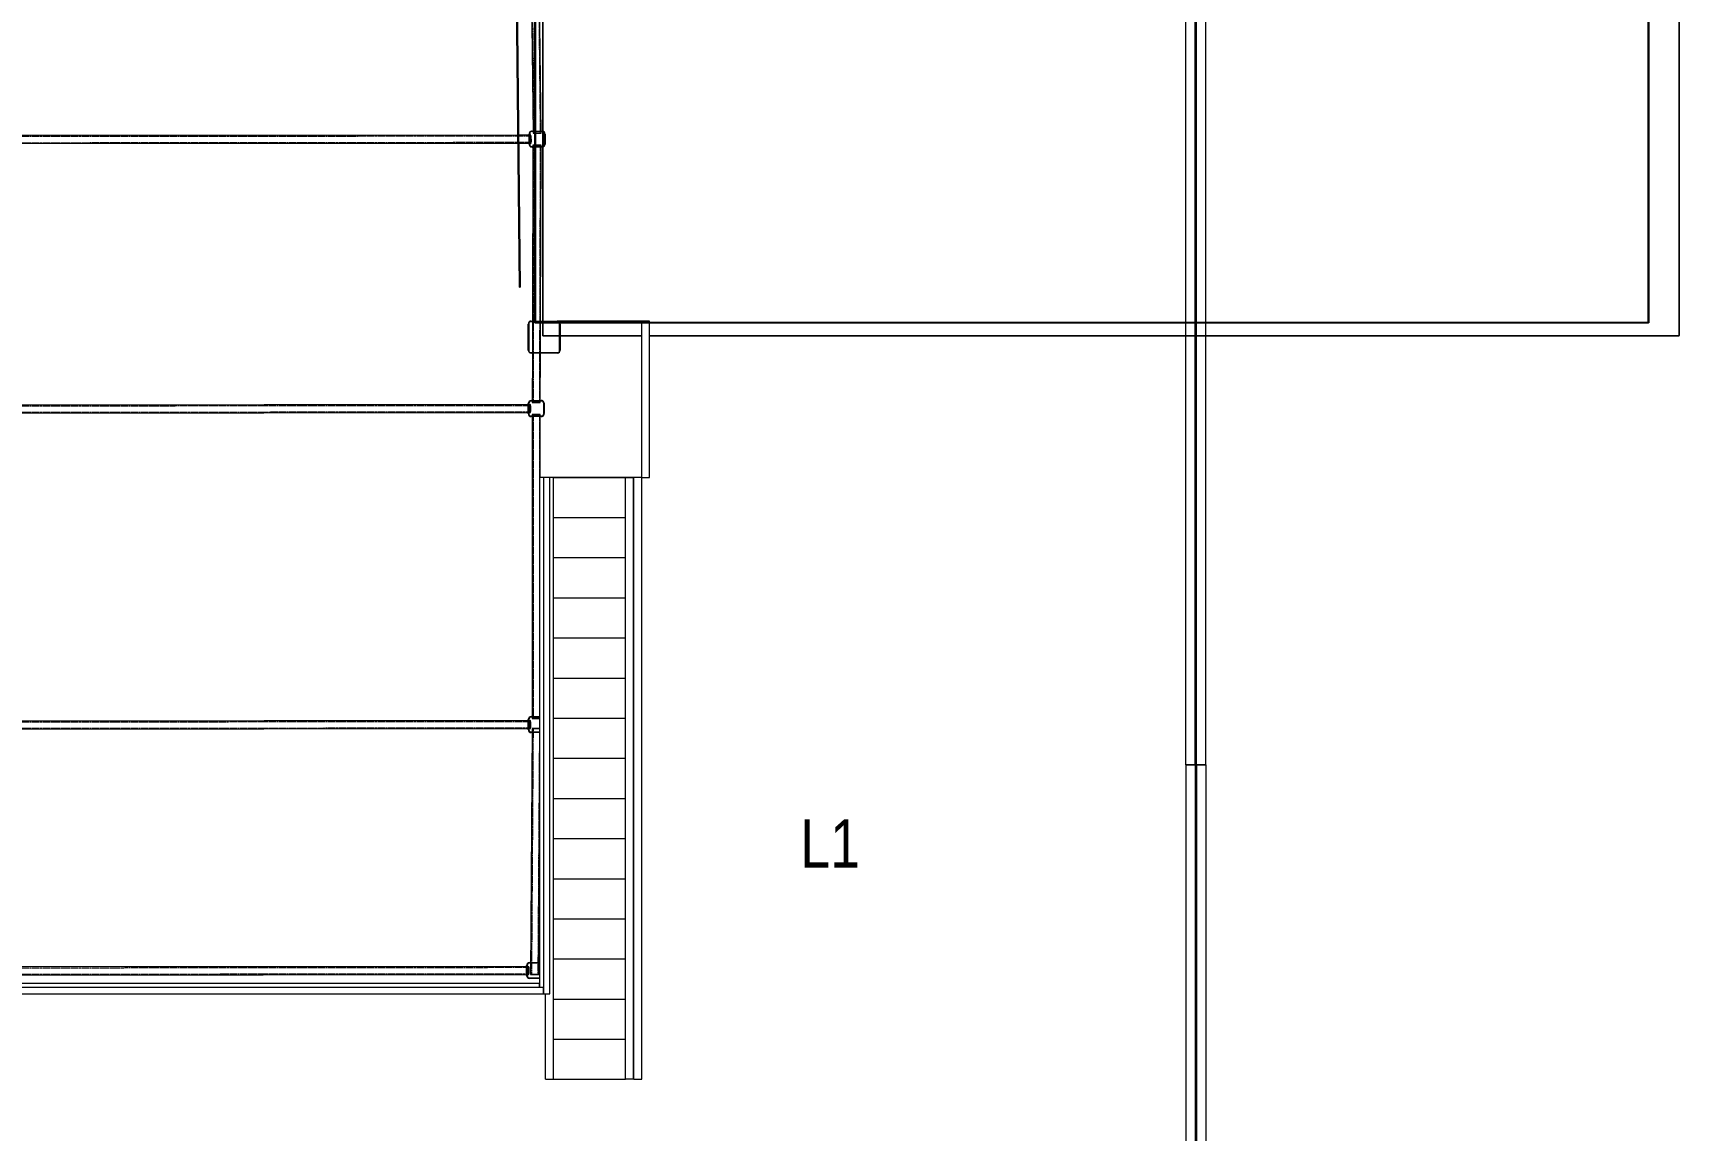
# Model space of a CAD drawing. Header units: centimetres. Extents: x -1906 to 5208, y -261 to 2955.
# Drawn here: x 2020 to 3045, y 990 to 1674 of the extents above; entities that cross this region are included whole.
import ezdxf

# ---------------------------------------------------------------- set-up
doc = ezdxf.new("R2010")
doc.units = ezdxf.units.CM
for name, pattern in [('_Overhead_2_', [0.47625, 0.3175, -0.15875]), ('Hidden', [0.714375, 0.47625, -0.238125]), ('Overhead', [0.396875, 0.238125, -0.15875])]:
    doc.linetypes.add(name, pattern=pattern)
for name, color, linetype, lineweight in [('A-FLOR', 7, 'Continuous', 18), ('A-FLOR-HRAL', 7, 'Continuous', 9), ('A-WALL', 7, 'Continuous', 18), ('E-LITE-EQPM', 7, 'Continuous', 18), ('E-LITE-EQPM-IDEN', 7, 'Continuous', 18), ('S-BEAM', 7, 'Continuous', 18), ('S-COLS', 7, 'Continuous', 18), ('S-STRS', 7, 'Continuous', 9)]:
    doc.layers.add(name, color=color, linetype=linetype, lineweight=lineweight)
doc.styles.add('Arial_1', font='arial.ttf', dxfattribs={"width": 0.8, "height": 30})

# ---------------------------------------------------------------- blocks, each defined once
blk = doc.blocks.new('PQ_RVR_EST-01_ZZ_ZZ_MO_T_A_rvt-2-Planta Bodega almacenamiento insumos')
at = {"layer": 'S-BEAM', "color": 254, "lineweight": 9, "true_color": 0xcccccc}
for p, q in [((-3347.2, 1217.7), (-3347.2, 1719.3)), ((-3346.5, 1217.7), (-3346.5, 1719.3)), ((-3353.1, 1217.7), (-3353.1, 1693.3)), ((-3353.1, 1217.7), (-3353.1, 1693.3)), ((-3340.6, 1217.7), (-3340.6, 1693.3)), ((-3340.6, 1217.7), (-3340.6, 1693.3)), ((-3347.2, 1217.7), (-3353.1, 1217.7)), ((-3353.1, 1217.7), (-3340.6, 1217.7)), ((-3340.6, 1217.7), (-3353.1, 1217.7)), ((-3353.1, 1217.7), (-3347.2, 1217.7)), ((-3353.1, 1217.7), (-3353.1, 736.7)), ((-3353.1, 1217.7), (-3353.1, 736.7)), ((-3347.2, 1217.7), (-3347.2, 726.6)), ((-3340.6, 1217.7), (-3346.5, 1217.7)), ((-3346.5, 1217.7), (-3340.6, 1217.7)), ((-3346.5, 1217.7), (-3346.5, 726.6)), ((-3340.6, 1217.7), (-3340.6, 736.7)), ((-3340.6, 1217.7), (-3340.6, 736.7))]:
    blk.add_line(p, q, dxfattribs=at)
at = {"layer": 'S-BEAM', "color": 254, "true_color": 0xcccccc}
for p, q in [((-3347.2, 1693.3), (-3347.2, 1217.7)), ((-3346.5, 1217.7), (-3346.5, 1693.3)), ((-3347.2, 1217.7), (-3346.5, 1217.7)), ((-3346.5, 1217.7), (-3347.2, 1217.7)), ((-3347.2, 1217.7), (-3347.2, 736.7)), ((-3346.5, 736.7), (-3346.5, 1217.7))]:
    blk.add_line(p, q, dxfattribs=at)
blk = doc.blocks.new('HSS Rectangular-Column - 100 x 100 mm-1654927-Planta Bodega almacenamiento insumos')
at = {"layer": 'S-COLS', "color": 253, "lineweight": 9, "true_color": 0xaaaaaa}
for p, q in [((-5, 2.5), (-5, 3.1)), ((-5, 2.2), (-5, 2.4)), ((-5, 2), (-5, 2.2)), ((-5, 1.5), (-5, 1.8)), ((-5, -1.7), (-5, 1.5)), ((-4.6, 3.6), (-4.6, 2.5)), ((-4.6, 2.4), (-4.6, 2.2)), ((-4.6, 2.2), (-4.6, 2)), ((-4.6, 1.8), (-4.6, 1.5)), ((-4.6, 1.5), (-4.6, -1.7)), ((-2.5, 4.6), (-3.6, 4.6)), ((-3.1, 5), (-2.5, 5)), ((-2.3, 5), (-2.2, 5)), ((-2.2, 4.6), (-2.3, 4.6)), ((-2.2, 5), (-2, 5)), ((-2, 4.6), (-2.2, 4.6)), ((-1.8, 5), (1.6, 5)), ((1.6, 4.6), (-1.8, 4.6)), ((1.6, 5), (1.8, 5)), ((1.8, 4.6), (1.6, 4.6)), ((2.1, 5), (2.3, 5)), ((2.3, 4.6), (2.1, 4.6)), ((2.5, 5), (3, 5)), ((3, 4.6), (2.5, 4.6)), ((-5, -2), (-5, -1.8)), ((-5, -2.2), (-5, -2)), ((-5, -2.4), (-5, -2.2)), ((-5, -3.1), (-5, -2.5)), ((-4.6, -1.8), (-4.6, -2)), ((-4.6, -2), (-4.6, -2.2)), ((-4.6, -2.2), (-4.6, -2.4)), ((-4.6, -2.5), (-4.6, -3.6)), ((-3.6, -4.6), (3, -4.6)), ((3, -5), (-3.1, -5))]:
    blk.add_line(p, q, dxfattribs=at)
for centre, radius, start, end in [((-3.1, 3.1), 1.9, 90, 180), ((-3.6, 3.6), 0.953, 120, 180), ((-3.6, 3.6), 0.952, 90, 120), ((-3.1, -3.1), 1.91, 180, 270), ((-3.6, -3.6), 0.953, 180, 270)]:
    blk.add_arc(centre, radius, start, end, dxfattribs=at)
blk = doc.blocks.new('HSS Rectangular-Column - 100 x 100 mm-V90-Planta Bodega almacenamiento insumos')
at = {"layer": 'S-COLS', "color": 253, "lineweight": 9, "true_color": 0xaaaaaa}
for p, q in [((-5, 2.5), (-5, 3.1)), ((-5, 2.2), (-5, 2.4)), ((-5, 2), (-5, 2.2)), ((-5, 1.5), (-5, 1.8)), ((-5, -1.8), (-5, 1.5)), ((-4.6, 3.6), (-4.6, 2.5)), ((-4.6, 2.4), (-4.6, 2.2)), ((-4.6, 2.2), (-4.6, 2)), ((-4.6, 1.8), (-4.6, 1.5)), ((-4.6, 1.5), (-4.6, -1.8)), ((-2.5, 4.6), (-3.6, 4.6)), ((-3.1, 5), (-2.5, 5)), ((-2.4, 5), (-2.2, 5)), ((-2.2, 4.6), (-2.4, 4.6)), ((-2.2, 5), (-2, 5)), ((-2, 4.6), (-2.2, 4.6)), ((-1.8, 5), (1.5, 5)), ((1.5, 4.6), (-1.8, 4.6)), ((1.6, 5), (1.8, 5)), ((1.8, 4.6), (1.6, 4.6)), ((-5, -2), (-5, -1.8)), ((-5, -2.2), (-5, -2)), ((-5, -2.4), (-5, -2.2)), ((-5, -3.1), (-5, -2.5)), ((-4.6, -1.8), (-4.6, -2)), ((-4.6, -2), (-4.6, -2.2)), ((-4.6, -2.2), (-4.6, -2.4)), ((-4.6, -2.5), (-4.6, -3.6)), ((-3.6, -4.6), (-2.5, -4.6)), ((-2.5, -5), (-3.1, -5)), ((-2.4, -4.6), (-2.3, -4.6)), ((-2.3, -5), (-2.4, -5)), ((-2.3, -4.6), (-2.1, -4.6)), ((-2.1, -5), (-2.3, -5)), ((-1.8, -4.6), (-1.6, -4.6)), ((-1.6, -5), (-1.8, -5)), ((-1.6, -4.6), (1.8, -4.6)), ((1.8, -5), (-1.6, -5))]:
    blk.add_line(p, q, dxfattribs=at)
for centre, radius, start, end in [((-3.1, 3.1), 1.9, 90, 180), ((-3.6, 3.6), 0.952, 90, 180), ((-3.1, -3.1), 1.91, 180, 270), ((-3.6, -3.6), 0.953, 180, 270)]:
    blk.add_arc(centre, radius, start, end, dxfattribs=at)
blk = doc.blocks.new('HSS Rectangular-Column - 100 x 100 mm-V91-Planta Bodega almacenamiento insumos')
at = {"layer": 'S-COLS', "color": 253, "lineweight": 9, "true_color": 0xaaaaaa}
for p, q in [((-5, 2.5), (-5, 3.1)), ((-5, 2.2), (-5, 2.4)), ((-5, 2), (-5, 2.2)), ((-5, 1.5), (-5, 1.8)), ((-5, -1.8), (-5, 1.5)), ((-4.6, 3.6), (-4.6, 2.5)), ((-4.6, 2.4), (-4.6, 2.2)), ((-4.6, 2.2), (-4.6, 2)), ((-4.6, 1.8), (-4.6, 1.5)), ((-4.6, 1.5), (-4.6, -1.8)), ((-2.5, 4.6), (-3.6, 4.6)), ((-3.1, 5), (-2.5, 5)), ((-2.4, 5), (-2.2, 5)), ((-2.2, 4.6), (-2.4, 4.6)), ((-2.2, 5), (-2, 5)), ((-2, 4.6), (-2.2, 4.6)), ((-1.8, 5), (1.6, 5)), ((1.6, 4.6), (-1.8, 4.6)), ((1.6, 5), (1.8, 5)), ((1.8, 4.6), (1.6, 4.6)), ((2, 5), (2.2, 5)), ((2.2, 4.6), (2, 4.6)), ((2.2, 5), (2.4, 5)), ((2.4, 4.6), (2.2, 4.6)), ((2.5, 5), (3.1, 5)), ((3.6, 4.6), (2.5, 4.6)), ((4.6, -3.6), (4.6, 3.6)), ((5, 3.1), (5, -3.1)), ((-5, -2), (-5, -1.8)), ((-5, -2.2), (-5, -2)), ((-5, -2.4), (-5, -2.2)), ((-5, -3.1), (-5, -2.5)), ((-4.6, -1.8), (-4.6, -2)), ((-4.6, -2), (-4.6, -2.2)), ((-4.6, -2.2), (-4.6, -2.4)), ((-4.6, -2.5), (-4.6, -3.6)), ((-3.6, -4.6), (-2.5, -4.6)), ((-2.5, -5), (-3.1, -5)), ((-2.4, -4.6), (-2.2, -4.6)), ((-2.2, -5), (-2.4, -5)), ((-2.2, -4.6), (-2, -4.6)), ((-2, -5), (-2.2, -5)), ((-1.8, -4.6), (-1.6, -4.6)), ((-1.6, -5), (-1.8, -5)), ((-1.5, -4.6), (1.8, -4.6)), ((1.8, -5), (-1.5, -5)), ((2, -4.6), (2.2, -4.6)), ((2.2, -5), (2, -5)), ((2.2, -4.6), (2.4, -4.6)), ((2.4, -5), (2.2, -5)), ((2.5, -4.6), (3.6, -4.6)), ((3.1, -5), (2.5, -5))]:
    blk.add_line(p, q, dxfattribs=at)
for centre, radius, start, end in [((-3.1, 3.1), 1.9, 90, 180), ((-3.6, 3.6), 0.952, 90, 180), ((3.1, 3.1), 1.91, 61.4961, 90), ((3.6, 3.6), 0.953, 360, 90), ((3.1, 3.1), 1.91, 360, 60), ((-3.1, -3.1), 1.91, 180, 270), ((-3.6, -3.6), 0.953, 180, 270), ((3.1, -3.1), 1.9, 270, 298.5039), ((3.6, -3.6), 0.952, 270, 0), ((3.1, -3.1), 1.9, 300, 360)]:
    blk.add_arc(centre, radius, start, end, dxfattribs=at)
blk = doc.blocks.new('HSS Rectangular-Column - 100 x 100 mm-V92-Planta Bodega almacenamiento insumos')
at = {"layer": 'S-COLS', "color": 253, "lineweight": 9, "true_color": 0xaaaaaa}
for p, q in [((-5, 2.5), (-5, 3.1)), ((-5, 2.2), (-5, 2.4)), ((-5, 2), (-5, 2.2)), ((-5, 1.5), (-5, 1.8)), ((-5, -1.8), (-5, 1.5)), ((-4.6, 3.6), (-4.6, 2.5)), ((-4.6, 2.4), (-4.6, 2.2)), ((-4.6, 2.2), (-4.6, 2)), ((-4.6, 1.8), (-4.6, 1.5)), ((-4.6, 1.5), (-4.6, -1.8)), ((-2.6, 4.6), (-3.6, 4.6)), ((-3.1, 5), (-2.6, 5)), ((-2.4, 5), (-2.3, 5)), ((-2.3, 4.6), (-2.4, 4.6)), ((-2.3, 5), (-2.1, 5)), ((-2.1, 4.6), (-2.3, 4.6)), ((-2, 5), (-1.9, 5)), ((-1.8, 4.6), (-2, 4.6)), ((-1.8, 5), (-1.6, 5)), ((-1.6, 4.6), (-1.8, 4.6)), ((-1, 5), (1.5, 5)), ((1.5, 4.6), (-1, 4.6)), ((1.5, 5), (1.7, 5)), ((1.7, 4.6), (1.5, 4.6)), ((2, 5), (2.2, 5)), ((2.2, 4.6), (2, 4.6)), ((2.2, 5), (2.3, 5)), ((2.3, 4.6), (2.2, 4.6)), ((2.4, 5), (3.1, 5)), ((3.6, 4.6), (2.4, 4.6)), ((4.6, -3.6), (4.6, 3.6)), ((5, 3.1), (5, -3.1)), ((-5, -2), (-5, -1.8)), ((-5, -2.2), (-5, -2)), ((-5, -2.4), (-5, -2.2)), ((-5, -3.1), (-5, -2.5)), ((-4.6, -1.8), (-4.6, -2)), ((-4.6, -2), (-4.6, -2.2)), ((-4.6, -2.2), (-4.6, -2.4)), ((-4.6, -2.5), (-4.6, -3.6)), ((-3.6, -4.6), (-2.5, -4.6)), ((-2.5, -5), (-3.1, -5)), ((-2.4, -4.6), (-2.2, -4.6)), ((-2.2, -5), (-2.4, -5)), ((-2.2, -4.6), (-2, -4.6)), ((-2, -5), (-2.2, -5)), ((-1.8, -4.6), (-1.6, -4.6)), ((-1.6, -5), (-1.8, -5)), ((-1, -4.6), (1.8, -4.6)), ((1.8, -5), (-1, -5)), ((2, -4.6), (2.2, -4.6)), ((2.2, -5), (2, -5)), ((2.2, -4.6), (2.4, -4.6)), ((2.4, -5), (2.2, -5)), ((2.5, -4.6), (3.6, -4.6)), ((3.1, -5), (2.5, -5))]:
    blk.add_line(p, q, dxfattribs=at)
for centre, radius, start, end in [((-3.1, 3.1), 1.9, 120, 180), ((-3.6, 3.6), 0.953, 150, 180), ((-3.6, 3.6), 0.952, 90, 150), ((-3.1, 3.1), 1.9, 90, 120), ((3.1, 3.1), 1.91, 360, 90), ((3.6, 3.6), 0.953, 360, 90), ((-3.1, -3.1), 1.91, 180, 210), ((-3.1, -3.1), 1.91, 210, 270), ((-3.6, -3.6), 0.953, 180, 240), ((-3.6, -3.6), 0.952, 240, 270), ((3.1, -3.1), 1.9, 270, 360), ((3.6, -3.6), 0.952, 270, 0)]:
    blk.add_arc(centre, radius, start, end, dxfattribs=at)
blk = doc.blocks.new('HSS Rectangular - 50 x 120-1656313-Planta Bodega almacenamiento insumos')
at = {"layer": 'S-BEAM', "color": 254, "lineweight": 9, "true_color": 0xcccccc}
for p, q in [((74.1, 2.5), (-79.1, 2.5)), ((-79.1, 2.5), (-79.1, 2)), ((-79.1, 2.5), (-79.1, 1.5)), ((-79.1, 1.9), (-79.1, 2)), ((-79.1, 1.9), (-79.1, 2)), ((-79.1, 1.7), (-79.1, 1.5)), ((-79.1, 1.6), (-79.1, 1.7)), ((-79.1, 1.6), (-79.1, 1.7)), ((-79.1, 1.5), (-79.1, -1.5)), ((-79.1, -1.6), (-79.1, 1.5)), ((-79.1, 1), (-79.1, 1.5)), ((-79.1, 1), (-79.1, 1.5)), ((-79.1, -1), (-79.1, 1)), ((-79.1, 1), (-79.1, -1)), ((74.1, 1.5), (74.1, 2.5)), ((74.1, 2), (74.1, 2.5)), ((74.1, 2), (74.1, 1.9)), ((74.1, 2), (74.1, 1.9)), ((74.1, 1.5), (74.1, 1.7)), ((74.1, 1.7), (74.1, 1.6)), ((74.1, 1.7), (74.1, 1.6)), ((74.1, 1.5), (74.1, -1.6)), ((74.1, -1.3), (74.1, 1.5)), ((74.1, 1.5), (74.1, 1)), ((74.1, 1.5), (74.1, 1)), ((74.1, -1), (74.1, 1)), ((74.1, 1), (74.1, -1)), ((-79.1, -1.5), (-79.1, -1)), ((-79.1, -1.5), (-79.1, -1)), ((-79.1, -1.6), (-79.1, -1.7)), ((-79.1, -1.6), (-79.1, -2.5)), ((-79.1, -1.7), (-79.1, -1.6)), ((-79.1, -1.7), (-79.1, -1.6)), ((-79.1, -2), (-79.1, -1.9)), ((-79.1, -2), (-79.1, -1.9)), ((-79.1, -2), (-79.1, -2.5)), ((-79.1, -2.5), (0, -2.5)), ((74.1, -1), (74.1, -1.5)), ((74.1, -1), (74.1, -1.5)), ((74.1, -1.5), (74.1, -1.3)), ((74.1, -2), (74.1, -1.6)), ((74.1, -1.7), (74.1, -1.6)), ((74.1, -1.6), (74.1, -1.7)), ((74.1, -1.6), (74.1, -1.7)), ((74.1, -1.9), (74.1, -2)), ((74.1, -1.9), (74.1, -2))]:
    blk.add_line(p, q, dxfattribs=at)
at = {"layer": 'S-BEAM', "color": 254, "linetype": 'Hidden', "lineweight": 9, "true_color": 0xcccccc}
for p, q in [((74.1, 2), (-79.1, 2)), ((74.1, -2), (-79.1, -2))]:
    blk.add_line(p, q, dxfattribs=at)
blk = doc.blocks.new('HSS Rectangular - 50 x 120-1656387-Planta Bodega almacenamiento insumos')
at = {"layer": 'S-BEAM', "color": 254, "lineweight": 9, "true_color": 0xcccccc}
for p, q in [((94.7, 2.5), (-94.7, 2.5)), ((-94.7, 2.5), (-94.7, 2)), ((-94.7, 2.5), (-94.7, 2.5)), ((-94.7, 2.5), (-94.7, 2)), ((-94.7, 2), (-94.7, 1.5)), ((-94.7, 1.9), (-94.7, 2)), ((-94.7, 1.9), (-94.7, 2)), ((-94.7, 1.7), (-94.7, 1.5)), ((-94.7, 1.6), (-94.7, 1.7)), ((-94.7, 1.6), (-94.7, 1.7)), ((-94.7, 1.5), (-94.7, -1.3)), ((-94.7, -1.6), (-94.7, 1.5)), ((-94.7, 1), (-94.7, 1.5)), ((-94.7, 1), (-94.7, 1.5)), ((-94.7, -1), (-94.7, 1)), ((-94.7, 1), (-94.7, -1)), ((94.7, 1.5), (94.7, 2.5)), ((94.7, 2), (94.7, 2.5)), ((94.7, 2), (94.7, 1.9)), ((94.7, 2), (94.7, 1.9)), ((94.7, 1.5), (94.7, 1.7)), ((94.7, 1.7), (94.7, 1.6)), ((94.7, 1.7), (94.7, 1.6)), ((94.7, 1.5), (94.7, -1.6)), ((94.7, -1.3), (94.7, 1.5)), ((94.7, 1.5), (94.7, 1)), ((94.7, 1.5), (94.7, 1)), ((94.7, -1), (94.7, 1)), ((94.7, 1), (94.7, -1)), ((-94.7, -1.5), (-94.7, -1)), ((-94.7, -1.5), (-94.7, -1)), ((-94.7, -1.3), (-94.7, -1.5)), ((-94.7, -1.6), (-94.7, -1.7)), ((-94.7, -1.6), (-94.7, -2)), ((-94.7, -1.7), (-94.7, -1.6)), ((-94.7, -1.7), (-94.7, -1.6)), ((-94.7, -2), (-94.7, -1.9)), ((-94.7, -2), (-94.7, -1.9)), ((55.5, -2.5), (94.7, -2.5)), ((94.7, -1), (94.7, -1.5)), ((94.7, -1), (94.7, -1.5)), ((94.7, -1.5), (94.7, -1.3)), ((94.7, -2), (94.7, -1.6)), ((94.7, -1.7), (94.7, -1.6)), ((94.7, -1.6), (94.7, -1.7)), ((94.7, -1.6), (94.7, -1.7)), ((94.7, -1.9), (94.7, -2)), ((94.7, -1.9), (94.7, -2)), ((94.7, -2.5), (94.7, -2)), ((94.7, -2.5), (94.7, -2)), ((94.7, -2.5), (94.7, -2.5))]:
    blk.add_line(p, q, dxfattribs=at)
at = {"layer": 'S-BEAM', "color": 254, "linetype": 'Hidden', "lineweight": 9, "true_color": 0xcccccc}
for p, q in [((94.7, 2), (-94.7, 2)), ((94.7, -2), (55.5, -2))]:
    blk.add_line(p, q, dxfattribs=at)
blk = doc.blocks.new('HSS Rectangular - 50 x 120-1656482-Planta Bodega almacenamiento insumos')
at = {"layer": 'S-BEAM', "color": 254, "lineweight": 9, "true_color": 0xcccccc}
for p, q in [((-49.4, 2.5), (-80.2, 2.5)), ((-80.2, 2.5), (-80.2, 2)), ((-80.2, 2.5), (-80.2, 1.5)), ((-80.2, 1.9), (-80.2, 2)), ((-80.2, 1.9), (-80.2, 2)), ((-80.2, 1.7), (-80.2, 1.5)), ((-80.2, 1.6), (-80.2, 1.7)), ((-80.2, 1.6), (-80.2, 1.7)), ((-80.2, 1.5), (-80.2, -1.3)), ((-80.2, -1.6), (-80.2, 1.5)), ((-80.2, 1), (-80.2, 1.5)), ((-80.2, 1), (-80.2, 1.5)), ((-80.2, -1), (-80.2, 1)), ((-80.2, 1), (-80.2, -1)), ((-29.8, 2.5), (-49, 2.5)), ((80.2, 2.5), (-29.4, 2.5)), ((80.2, 1.5), (80.2, 2.5)), ((80.2, 2), (80.2, 2.5)), ((80.2, 2), (80.2, 1.9)), ((80.2, 2), (80.2, 1.9)), ((80.2, 1.5), (80.2, 1.7)), ((80.2, 1.7), (80.2, 1.6)), ((80.2, 1.7), (80.2, 1.6)), ((80.2, 1), (80.2, -1.6)), ((80.2, -1.5), (80.2, 1)), ((80.2, -1), (80.2, 1)), ((80.2, 1), (80.2, -1)), ((-80.2, -1.5), (-80.2, -1)), ((-80.2, -1.5), (-80.2, -1)), ((-80.2, -1.3), (-80.2, -1.5)), ((-80.2, -1.6), (-80.2, -1.7)), ((-80.2, -1.6), (-80.2, -1.8)), ((-80.2, -1.7), (-80.2, -1.6)), ((-80.2, -1.7), (-80.2, -1.6)), ((-80.2, -1.8), (-80.2, -2.5)), ((-80.2, -2), (-80.2, -1.9)), ((-80.2, -2), (-80.2, -1.9)), ((-80.2, -2), (-80.2, -2.5)), ((-80.2, -2.5), (-49.4, -2.5)), ((-49, -2.5), (-30.7, -2.5)), ((-30.6, -2.5), (-29.9, -2.5)), ((-29.4, -2.5), (80.2, -2.5)), ((80.2, -1), (80.2, -1.3)), ((80.2, -1), (80.2, -1.5)), ((80.2, -1.3), (80.2, -1.5)), ((80.2, -2.5), (80.2, -1.6)), ((80.2, -1.7), (80.2, -1.6)), ((80.2, -1.6), (80.2, -1.7)), ((80.2, -1.6), (80.2, -1.7)), ((80.2, -1.9), (80.2, -2)), ((80.2, -1.9), (80.2, -2)), ((80.2, -2.2), (80.2, -2)), ((80.2, -2), (80.2, -2)), ((80.2, -2.4), (80.2, -2.2)), ((80.2, -2.5), (80.2, -2.4))]:
    blk.add_line(p, q, dxfattribs=at)
at = {"layer": 'S-BEAM', "color": 254, "linetype": 'Hidden', "lineweight": 9, "true_color": 0xcccccc}
for p, q in [((-49.4, 2), (-80.2, 2)), ((-29.8, 2), (-49, 2)), ((80.2, 2), (-29.4, 2)), ((-49.4, -2), (-80.2, -2)), ((-30.7, -2), (-49, -2)), ((-29.8, -2), (-30.6, -2)), ((80.2, -2), (-29.4, -2))]:
    blk.add_line(p, q, dxfattribs=at)
blk = doc.blocks.new('HSS Rectangular - 50 x 120-1656566-Planta Bodega almacenamiento insumos')
at = {"layer": 'S-BEAM', "color": 254, "lineweight": 9, "true_color": 0xcccccc}
for p, q in [((20.7, 2.5), (-87.4, 2.5)), ((-87.4, 2.5), (-87.4, 2)), ((-87.4, 2.5), (-87.4, 1.5)), ((-87.4, 1.9), (-87.4, 2)), ((-87.4, 1.9), (-87.4, 2)), ((-87.4, 1.7), (-87.4, 1.5)), ((-87.4, 1.6), (-87.4, 1.7)), ((-87.4, 1.6), (-87.4, 1.7)), ((-87.4, 1), (-87.4, -1.5)), ((-87.4, -1.6), (-87.4, 1)), ((-87.4, -1), (-87.4, 1)), ((-87.4, 1), (-87.4, -1)), ((24.5, 2.5), (20.7, 2.5)), ((24.9, 2.5), (24.5, 2.5)), ((28.2, 2.5), (24.9, 2.5)), ((28.6, 2.5), (28.2, 2.5)), ((32.4, 2.5), (28.6, 2.5)), ((87.4, 2.5), (32.4, 2.5)), ((87.4, 1.5), (87.4, 2.5)), ((87.4, 2), (87.4, 2.5)), ((87.4, 2), (87.4, 1.9)), ((87.4, 2), (87.4, 1.9)), ((87.4, 1.5), (87.4, 1.7)), ((87.4, 1.7), (87.4, 1.6)), ((87.4, 1.7), (87.4, 1.6)), ((87.4, 1.5), (87.4, -0.5)), ((87.4, -0.5), (87.4, 1.5)), ((87.4, 1.5), (87.4, 1)), ((87.4, 1.5), (87.4, 1)), ((87.4, -0.5), (87.4, 1)), ((87.4, 1), (87.4, -0.5)), ((-87.4, -1.3), (-87.4, -1)), ((-87.4, -1.5), (-87.4, -1)), ((-87.4, -1.5), (-87.4, -1.3)), ((-87.4, -1.6), (-87.4, -1.7)), ((-87.4, -1.6), (-87.4, -2.5)), ((-87.4, -1.7), (-87.4, -1.6)), ((-87.4, -1.7), (-87.4, -1.6)), ((-87.4, -2), (-87.4, -1.9)), ((-87.4, -2), (-87.4, -1.9)), ((-87.4, -2), (-87.4, -2.2)), ((-87.4, -2), (-87.4, -2)), ((-87.4, -2.2), (-87.4, -2.4)), ((-87.4, -2.4), (-87.4, -2.5)), ((-87.4, -2.5), (20.6, -2.5)), ((-87.4, -2.5), (-87.4, -2.5)), ((20.6, -2.5), (24.5, -2.5)), ((24.5, -2.5), (24.8, -2.5)), ((24.8, -2.5), (28.2, -2.5)), ((28.2, -2.5), (28.5, -2.5)), ((28.5, -2.5), (32.3, -2.5)), ((32.3, -2.5), (87.4, -2.5)), ((87.4, -1), (87.4, -1.6)), ((87.4, -1.5), (87.4, -1)), ((87.4, -1), (87.4, -1.3)), ((87.4, -1), (87.4, -1.3)), ((87.4, -1.3), (87.4, -1.5)), ((87.4, -1.3), (87.4, -1.5)), ((87.4, -2.5), (87.4, -1.6)), ((87.4, -1.7), (87.4, -1.6)), ((87.4, -1.6), (87.4, -1.7)), ((87.4, -1.6), (87.4, -1.7)), ((87.4, -1.9), (87.4, -2)), ((87.4, -1.9), (87.4, -2)), ((87.4, -2.2), (87.4, -2)), ((87.4, -2.4), (87.4, -2.2)), ((87.4, -2.5), (87.4, -2.4)), ((87.4, -2.5), (87.4, -2.5))]:
    blk.add_line(p, q, dxfattribs=at)
at = {"layer": 'S-BEAM', "color": 254, "linetype": 'Hidden', "lineweight": 9, "true_color": 0xcccccc}
for p, q in [((20.7, 2), (-87.4, 2)), ((24.5, 2), (20.7, 2)), ((24.9, 2), (24.5, 2)), ((28.2, 2), (24.9, 2)), ((28.6, 2), (28.2, 2)), ((32.4, 2), (28.6, 2)), ((87.4, 2), (32.4, 2)), ((20.7, -2), (-87.4, -2)), ((24.5, -2), (20.7, -2)), ((24.8, -2), (24.5, -2)), ((28.2, -2), (24.8, -2)), ((28.5, -2), (28.2, -2)), ((32.3, -2), (28.5, -2)), ((87.4, -2), (32.3, -2))]:
    blk.add_line(p, q, dxfattribs=at)
blk = doc.blocks.new('HSS Rectangular - 50 x 120-1656243-Planta Bodega almacenamiento insumos')
at = {"layer": 'S-BEAM', "color": 254, "lineweight": 9, "true_color": 0xcccccc}
for p, q in [((144.3, 2.5), (-210.3, 2.5)), ((-210.3, 2.5), (-210.3, 2)), ((-210.3, 2.5), (-210.3, 1.5)), ((-210.3, 1.9), (-210.3, 2)), ((-210.3, 1.9), (-210.3, 2)), ((-210.3, 1.7), (-210.3, 1.5)), ((-210.3, 1.6), (-210.3, 1.7)), ((-210.3, 1.6), (-210.3, 1.7)), ((-210.3, 1.5), (-210.3, -1.5)), ((-210.3, -1.6), (-210.3, 1.5)), ((-210.3, 1), (-210.3, 1.5)), ((-210.3, 1), (-210.3, 1.5)), ((-210.3, -1), (-210.3, 1)), ((-210.3, 1), (-210.3, -1)), ((150.2, 2.5), (144.3, 2.5)), ((156.8, 2.5), (150.2, 2.5)), ((211.5, 2.5), (156.8, 2.5)), ((211.5, 2.4), (211.5, 2.5)), ((211.5, 2), (211.5, 2.5)), ((211.5, 1.5), (211.5, 2.4)), ((211.5, 2), (211.5, 1.9)), ((211.5, 2), (211.5, 1.9)), ((211.5, 1.5), (211.5, 1.7)), ((211.5, 1.7), (211.5, 1.6)), ((211.5, 1.7), (211.5, 1.6)), ((211.5, 1.5), (211.5, -1.6)), ((211.5, -1.5), (211.5, 1.5)), ((211.5, 1.5), (211.5, 1)), ((211.5, 1.5), (211.5, 1)), ((211.5, -1), (211.5, 1)), ((211.5, 1), (211.5, -1)), ((-210.3, -1.5), (-210.3, -1)), ((-210.3, -1.5), (-210.3, -1)), ((-210.3, -1.6), (-210.3, -1.7)), ((-210.3, -1.6), (-210.3, -2.5)), ((-210.3, -1.7), (-210.3, -1.6)), ((-210.3, -1.7), (-210.3, -1.6)), ((-210.3, -2), (-210.3, -1.9)), ((-210.3, -2), (-210.3, -1.9)), ((-210.3, -2), (-210.3, -2.5)), ((-210.3, -2.5), (144.3, -2.5)), ((144.3, -2.5), (150.2, -2.5)), ((150.2, -2.5), (156.8, -2.5)), ((156.8, -2.5), (211.5, -2.5)), ((211.5, -1), (211.5, -1.5)), ((211.5, -1), (211.5, -1.5)), ((211.5, -2.5), (211.5, -1.6)), ((211.5, -1.7), (211.5, -1.6)), ((211.5, -1.6), (211.5, -1.7)), ((211.5, -1.6), (211.5, -1.7)), ((211.5, -1.9), (211.5, -2)), ((211.5, -1.9), (211.5, -2)), ((211.5, -2.4), (211.5, -2)), ((211.5, -2.5), (211.5, -2.4)), ((211.5, -2.5), (211.5, -2.5))]:
    blk.add_line(p, q, dxfattribs=at)
at = {"layer": 'S-BEAM', "color": 254, "linetype": 'Hidden', "lineweight": 9, "true_color": 0xcccccc}
for p, q in [((144.3, 2), (-210.3, 2)), ((150.2, 2), (144.3, 2)), ((156.8, 2), (150.2, 2)), ((211.5, 2), (156.8, 2)), ((144.3, -2), (-210.3, -2)), ((150.2, -2), (144.3, -2)), ((156.8, -2), (150.2, -2)), ((211.5, -2), (156.8, -2))]:
    blk.add_line(p, q, dxfattribs=at)
blk = doc.blocks.new('HSS Rectangular - 50 x 120-1656315-Planta Bodega almacenamiento insumos')
at = {"layer": 'S-BEAM', "color": 254, "lineweight": 9, "true_color": 0xcccccc}
for p, q in [((143.8, 2.5), (-209.8, 2.5)), ((-209.8, 2.5), (-209.8, 2)), ((-209.8, 2.5), (-209.8, 1.5)), ((-209.8, 1.9), (-209.8, 2)), ((-209.8, 1.9), (-209.8, 2)), ((-209.8, 1.8), (-209.8, 1.5)), ((-209.8, 1.6), (-209.8, 1.7)), ((-209.8, 1.6), (-209.8, 1.7)), ((-209.8, 1.5), (-209.8, -1.5)), ((-209.8, -1.6), (-209.8, 1.5)), ((-209.8, 1), (-209.8, 1.5)), ((-209.8, 1), (-209.8, 1.5)), ((-209.8, -1), (-209.8, 1)), ((-209.8, 1), (-209.8, -1)), ((156.3, 2.5), (143.8, 2.5)), ((211, 2.5), (156.3, 2.5)), ((211, 1.5), (211, 2.5)), ((211, 2.4), (211, 2.5)), ((211, 2.2), (211, 2.4)), ((211, 2), (211, 2.2)), ((211, 2), (211, 1.9)), ((211, 2), (211, 1.9)), ((211, 1.5), (211, 1.7)), ((211, 1.7), (211, 1.6)), ((211, 1.7), (211, 1.6)), ((211, 1.5), (211, -1.6)), ((211, 1.3), (211, 1.5)), ((211, 1.5), (211, 1)), ((211, 1.5), (211, 1.3)), ((211, -1.5), (211, 1.3)), ((211, 1.3), (211, 1)), ((211, 1.3), (211, 1.3)), ((211, -1), (211, 1)), ((211, 1), (211, -1)), ((-209.8, -1.5), (-209.8, -1)), ((-209.8, -1.5), (-209.8, -1)), ((-209.8, -1.6), (-209.8, -1.7)), ((-209.8, -1.6), (-209.8, -2.5)), ((-209.8, -1.7), (-209.8, -1.6)), ((-209.8, -1.7), (-209.8, -1.6)), ((-209.8, -2), (-209.8, -1.9)), ((-209.8, -2), (-209.8, -1.9)), ((-209.8, -2), (-209.8, -2.5)), ((-209.8, -2.5), (143.8, -2.5)), ((143.8, -2.5), (156.3, -2.5)), ((156.3, -2.5), (211, -2.5)), ((211, -1), (211, -1.5)), ((211, -1), (211, -1.5)), ((211, -2.5), (211, -1.6)), ((211, -1.7), (211, -1.6)), ((211, -1.6), (211, -1.7)), ((211, -1.6), (211, -1.7)), ((211, -1.9), (211, -2)), ((211, -1.9), (211, -2)), ((211, -2.2), (211, -2)), ((211, -2.5), (211, -2.2)), ((211, -2.5), (211, -2.5))]:
    blk.add_line(p, q, dxfattribs=at)
at = {"layer": 'S-BEAM', "color": 254, "linetype": 'Hidden', "lineweight": 9, "true_color": 0xcccccc}
for p, q in [((143.8, 2), (-209.8, 2)), ((156.3, 2), (143.8, 2)), ((211, 2), (156.3, 2)), ((143.8, -2), (-209.8, -2)), ((156.3, -2), (143.8, -2)), ((211, -2), (156.3, -2))]:
    blk.add_line(p, q, dxfattribs=at)
blk = doc.blocks.new('HSS Rectangular - 50 x 120-1656395-Planta Bodega almacenamiento insumos')
at = {"layer": 'S-BEAM', "color": 254, "lineweight": 9, "true_color": 0xcccccc}
for p, q in [((144.3, 2.5), (-210.3, 2.5)), ((-210.3, 2.5), (-210.3, 2.4)), ((-210.3, 2.5), (-210.3, 1.5)), ((-210.3, 2.4), (-210.3, 2)), ((-210.3, 1.9), (-210.3, 2)), ((-210.3, 1.9), (-210.3, 2)), ((-210.3, 1.7), (-210.3, 1.5)), ((-210.3, 1.6), (-210.3, 1.7)), ((-210.3, 1.6), (-210.3, 1.7)), ((-210.3, 1.5), (-210.3, -1.5)), ((-210.3, -1.6), (-210.3, 1.5)), ((-210.3, 1), (-210.3, 1.5)), ((-210.3, 1), (-210.3, 1.5)), ((-210.3, -1), (-210.3, 1)), ((-210.3, 1), (-210.3, -1)), ((156.8, 2.5), (144.3, 2.5)), ((211.5, 2.5), (156.8, 2.5)), ((211.5, 1.5), (211.5, 2.5)), ((211.5, 2.4), (211.5, 2.5)), ((211.5, 2), (211.5, 2.4)), ((211.5, 2), (211.5, 1.9)), ((211.5, 2), (211.5, 1.9)), ((211.5, 1.5), (211.5, 1.7)), ((211.5, 1.7), (211.5, 1.6)), ((211.5, 1.7), (211.5, 1.6)), ((211.5, 1.5), (211.5, -1.6)), ((211.5, -1.5), (211.5, 1.5)), ((211.5, 1.5), (211.5, 1.3)), ((211.5, 1.5), (211.5, 1)), ((211.5, 1.3), (211.5, 1)), ((211.5, -1), (211.5, 1)), ((211.5, 1), (211.5, -1)), ((-210.3, -1.5), (-210.3, -1)), ((-210.3, -1.3), (-210.3, -1)), ((-210.3, -1.5), (-210.3, -1.3)), ((-210.3, -1.6), (-210.3, -1.7)), ((-210.3, -1.6), (-210.3, -2.5)), ((-210.3, -1.7), (-210.3, -1.6)), ((-210.3, -1.7), (-210.3, -1.6)), ((-210.3, -2), (-210.3, -1.9)), ((-210.3, -2), (-210.3, -1.9)), ((-210.3, -2), (-210.3, -2.5)), ((-210.3, -2.5), (144.3, -2.5)), ((144.3, -2.5), (156.8, -2.5)), ((156.8, -2.5), (211.5, -2.5)), ((211.5, -1), (211.5, -1.5)), ((211.5, -1), (211.5, -1.5)), ((211.5, -2.5), (211.5, -1.6)), ((211.5, -1.7), (211.5, -1.6)), ((211.5, -1.6), (211.5, -1.7)), ((211.5, -1.6), (211.5, -1.7)), ((211.5, -1.9), (211.5, -2)), ((211.5, -1.9), (211.5, -2)), ((211.5, -2.5), (211.5, -2)), ((211.5, -2), (211.5, -2))]:
    blk.add_line(p, q, dxfattribs=at)
at = {"layer": 'S-BEAM', "color": 254, "linetype": 'Hidden', "lineweight": 9, "true_color": 0xcccccc}
for p, q in [((144.3, 2), (-210.3, 2)), ((156.8, 2), (144.3, 2)), ((211.5, 2), (156.8, 2)), ((144.3, -2), (-210.3, -2)), ((156.8, -2), (144.3, -2)), ((211.5, -2), (156.8, -2))]:
    blk.add_line(p, q, dxfattribs=at)
blk = doc.blocks.new('HSS Rectangular - 50 x 120-1656485-Planta Bodega almacenamiento insumos')
at = {"layer": 'S-BEAM', "color": 254, "lineweight": 9, "true_color": 0xcccccc}
for p, q in [((-202.7, 2.5), (-210.2, 2.5)), ((-210.2, 2.5), (-210.2, 2.4)), ((-210.2, 2.5), (-210.2, 1.5)), ((-210.2, 2.4), (-210.2, 2)), ((-210.2, 1.9), (-210.2, 2)), ((-210.2, 1.9), (-210.2, 2)), ((-210.2, 1.7), (-210.2, 1.5)), ((-210.2, 1.6), (-210.2, 1.7)), ((-210.2, 1.6), (-210.2, 1.7)), ((-210.2, 1.5), (-210.2, -1.5)), ((-210.2, -1.6), (-210.2, 1.5)), ((-210.2, 1.3), (-210.2, 1.5)), ((-210.2, 1), (-210.2, 1.5)), ((-210.2, 1), (-210.2, 1.3)), ((-210.2, -1), (-210.2, 1)), ((-210.2, 1), (-210.2, -1)), ((144.8, 2.5), (-202.2, 2.5)), ((157.3, 2.5), (144.8, 2.5)), ((211.5, 2.5), (157.3, 2.5)), ((211.5, 1.5), (211.5, 2.5)), ((211.5, 2), (211.5, 2.5)), ((211.5, 2), (211.5, 1.9)), ((211.5, 2), (211.5, 1.9)), ((211.5, 2), (211.5, 2)), ((211.5, 1.5), (211.5, 1.7)), ((211.5, 1.7), (211.5, 1.6)), ((211.5, 1.7), (211.5, 1.6)), ((211.5, 1.5), (211.5, -1.6)), ((211.5, -1.5), (211.5, 1.5)), ((211.5, 1.5), (211.5, 1)), ((211.5, 1.5), (211.5, 1.3)), ((211.5, 1.3), (211.5, 1)), ((211.5, -1), (211.5, 1)), ((211.5, 1), (211.5, -1)), ((-210.2, -1.5), (-210.2, -1)), ((-210.2, -1.3), (-210.2, -1)), ((-210.2, -1.5), (-210.2, -1.3)), ((-210.2, -1.6), (-210.2, -1.7)), ((-210.2, -1.6), (-210.2, -2.5)), ((-210.2, -1.7), (-210.2, -1.6)), ((-210.2, -1.7), (-210.2, -1.6)), ((-210.2, -2), (-210.2, -1.9)), ((-210.2, -2), (-210.2, -1.9)), ((-210.2, -2), (-210.2, -2.5)), ((-210.2, -2.5), (-202.6, -2.5)), ((-202.1, -2.5), (144.8, -2.5)), ((144.8, -2.5), (157.3, -2.5)), ((157.3, -2.5), (211.5, -2.5)), ((211.5, -1), (211.5, -1.5)), ((211.5, -1), (211.5, -1.5)), ((211.5, -2.5), (211.5, -1.6)), ((211.5, -1.7), (211.5, -1.6)), ((211.5, -1.6), (211.5, -1.7)), ((211.5, -1.6), (211.5, -1.7)), ((211.5, -1.9), (211.5, -2)), ((211.5, -1.9), (211.5, -2)), ((211.5, -2.5), (211.5, -2))]:
    blk.add_line(p, q, dxfattribs=at)
at = {"layer": 'S-BEAM', "color": 254, "linetype": 'Hidden', "lineweight": 9, "true_color": 0xcccccc}
for p, q in [((-202.7, 2), (-210.2, 2)), ((144.8, 2), (-202.2, 2)), ((157.3, 2), (144.8, 2)), ((211.5, 2), (157.3, 2)), ((-202.6, -2), (-210.2, -2)), ((144.8, -2), (-202.1, -2)), ((157.3, -2), (144.8, -2)), ((211.5, -2), (157.3, -2))]:
    blk.add_line(p, q, dxfattribs=at)
blk = doc.blocks.new('HSS Rectangular-Column - 200 x 200-1657675-Planta Bodega almacenamiento insumos')
at = {"layer": 'S-COLS', "color": 253, "lineweight": 9, "true_color": 0xaaaaaa}
for p, q in [((-10, -8.095), (-10, 8.095)), ((-9.6, 8.6475), (-9.6, -8.6475)), ((8.6475, 9.6), (-8.6475, 9.6)), ((-8.095, 10), (8.095, 10)), ((9.6, -8.6475), (9.6, 8.6475)), ((10, 8.095), (10, -8.095)), ((-8.6475, -9.6), (8.6475, -9.6)), ((8.095, -10), (-8.095, -10))]:
    blk.add_line(p, q, dxfattribs=at)
for centre, radius, start, end in [((-8.095, 8.095), 1.905, 90, 180), ((-8.6475, 8.6475), 0.9525, 90, 180), ((8.095, 8.095), 1.905, 360, 90), ((8.6475, 8.6475), 0.9525, 360, 90), ((-8.095, -8.095), 1.905, 180, 270), ((-8.6475, -8.6475), 0.9525, 180, 270), ((8.095, -8.095), 1.905, 270, 360), ((8.6475, -8.6475), 0.9525, 270, 360)]:
    blk.add_arc(centre, radius, start, end, dxfattribs=at)
blk = doc.blocks.new('Railing - Railing-1658924-Planta Bodega almacenamiento insumos')
at = {"layer": 'A-FLOR-HRAL', "color": 253, "true_color": 0xaaaaaa}
for p, q in [((-3701.9, 1396.7), (-3696.9, 1396.7)), ((-3701.9, 1021.7), (-3701.9, 1396.7)), ((-3696.9, 1021.7), (-3696.9, 1396.7)), ((-3696.9, 1021.7), (-3701.9, 1021.7))]:
    blk.add_line(p, q, dxfattribs=at)
blk = doc.blocks.new('Railing - Railing-1659731-Planta Bodega almacenamiento insumos')
at = {"layer": 'A-FLOR-HRAL', "color": 253, "true_color": 0xaaaaaa}
for p, q in [((-3692, 1494.1), (-3692, 1493.4)), ((-3687, 1494.1), (-3692, 1494.1)), ((-3692, 1492.8), (-3692, 1396.7)), ((-3687, 1493.4), (-3687, 1494.1)), ((-3687, 1396.7), (-3687, 1492.8)), ((-3692, 1396.7), (-3687, 1396.7))]:
    blk.add_line(p, q, dxfattribs=at)
blk = doc.blocks.new('Railing - Railing-1966874-Planta Bodega almacenamiento insumos')
at = {"layer": 'A-FLOR-HRAL', "color": 253, "true_color": 0xaaaaaa}
for p, q in [((-3755.5, 1396.7), (-3755.5, 1079)), ((-3753, 1396.7), (-3755.5, 1396.7)), ((-3753, 1396.7), (-3753, 1075)), ((-3749, 1396.7), (-3753, 1396.7)), ((-3749, 1075), (-3749, 1396.7)), ((-3755.5, 1081.5), (-4115.8, 1081.5)), ((-3753, 1079), (-4115.8, 1079)), ((-3755.5, 1079), (-3755.5, 1081.5)), ((-3753, 1075), (-3753, 1079)), ((-4115.8, 1075), (-3753, 1075)), ((-3753, 1075), (-3749, 1075))]:
    blk.add_line(p, q, dxfattribs=at)
blk = doc.blocks.new('PQ_RVR_ARQ-01_ZZ_ZZ_MO_T_A_rvt-2-Planta Bodega almacenamiento insumos')
at = {"layer": 'A-FLOR', "color": 254, "linetype": '_Overhead_2_', "lineweight": 9, "true_color": 0xd4d4d4}
for p, q in [((-3758.5, 1494.1), (-3758.5, 1719.3)), ((-3758.5, 1719.3), (-3758.5, 1494.1)), ((-3753.5, 1719.3), (-3753.5, 1494.1)), ((-3753.5, 1494.1), (-3753.5, 1719.3)), ((-3753.5, 1494.1), (-3753.5, 1719.3)), ((-3753.5, 1719.3), (-3753.5, 1494.1)), ((-3045.9, 1719.3), (-3045.9, 1484.8)), ((-3045.9, 1484.8), (-3045.9, 1719.3)), ((-3758.5, 1492.9), (-3758.5, 1493.7)), ((-3758.5, 1493.7), (-3758.5, 1492.9)), ((-3743, 1492.9), (-3758.5, 1492.9)), ((-3758.5, 1492.9), (-3743, 1492.9)), ((-3753.5, 1492.9), (-3753.5, 1493.7)), ((-3753.5, 1493.7), (-3753.5, 1492.9)), ((-3753.5, 1484.8), (-3753.5, 1492.8)), ((-3753.5, 1492.8), (-3753.5, 1484.8)), ((-3744.5, 1494.1), (-3692, 1494.1)), ((-3692, 1494.1), (-3744.5, 1494.1)), ((-3353.1, 1492.9), (-3742.8, 1492.9)), ((-3742.8, 1492.9), (-3353.1, 1492.9)), ((-3340.6, 1492.9), (-3353.1, 1492.9)), ((-3353.1, 1492.9), (-3340.6, 1492.9)), ((-3064.7, 1492.9), (-3340.6, 1492.9)), ((-3340.6, 1492.9), (-3064.7, 1492.9)), ((-3064.7, 1493.4), (-3064.7, 1492.9)), ((-3064.7, 1492.9), (-3064.7, 1493.4)), ((-3743, 1484.8), (-3753.5, 1484.8)), ((-3753.5, 1484.8), (-3743, 1484.8)), ((-3692, 1484.8), (-3742.6, 1484.8)), ((-3742.6, 1484.8), (-3692, 1484.8)), ((-3353.1, 1484.8), (-3687, 1484.8)), ((-3687, 1484.8), (-3353.1, 1484.8)), ((-3340.6, 1484.8), (-3353.1, 1484.8)), ((-3353.1, 1484.8), (-3340.6, 1484.8)), ((-3045.9, 1484.8), (-3340.6, 1484.8)), ((-3340.6, 1484.8), (-3045.9, 1484.8)), ((-3753, 1396.7), (-3753.5, 1396.7)), ((-3752.5, 1396.7), (-3752.9, 1396.7)), ((-3752.1, 1396.7), (-3752.4, 1396.7)), ((-3751.8, 1396.7), (-3752, 1396.7)), ((-3751.6, 1396.7), (-3751.8, 1396.7)), ((-3749.1, 1396.7), (-3751.5, 1396.7)), ((-3746.8, 1396.7), (-3749, 1396.7)), ((-3701.9, 1396.7), (-3746.8, 1396.7)), ((-3746.8, 1396.7), (-3701.9, 1396.7)), ((-3696.9, 1396.7), (-3701.9, 1396.7)), ((-3692, 1396.7), (-3696.8, 1396.7))]:
    blk.add_line(p, q, dxfattribs=at)
at = {"layer": 'A-WALL', "color": 253, "lineweight": 9, "true_color": 0xaaaaaa}
for p, q in [((-3768, 1515.3), (-3770.1, 1719.3)), ((-3769.6, 1719.3), (-3767.5, 1515.3)), ((-3758.5, 1494.1), (-3758.5, 1719.3)), ((-3758, 1719.3), (-3758, 1494.1)), ((-3065.2, 1493.4), (-3065.2, 1719.3)), ((-3064.7, 1719.3), (-3064.7, 1493.4)), ((-3768, 1515.3), (-3767.5, 1515.3)), ((-3745.1, 1493.4), (-3743.3, 1493.4)), ((-3745.1, 1492.9), (-3745.1, 1493.4)), ((-3743, 1492.9), (-3745.1, 1492.9)), ((-3743.1, 1493.4), (-3353.1, 1493.4)), ((-3353.1, 1492.9), (-3742.8, 1492.9)), ((-3353.1, 1493.4), (-3340.6, 1493.4)), ((-3340.6, 1492.9), (-3353.1, 1492.9)), ((-3340.6, 1493.4), (-3065.2, 1493.4)), ((-3064.7, 1492.9), (-3340.6, 1492.9)), ((-3065.2, 1493.4), (-3064.7, 1493.4)), ((-3064.7, 1493.4), (-3064.7, 1492.9))]:
    blk.add_line(p, q, dxfattribs=at)
at = {"layer": 'S-STRS', "color": 253, "true_color": 0xaaaaaa}
for p, q in [((-3746.8, 1396.7), (-3749, 1396.7)), ((-3746.8, 1371.7), (-3746.8, 1396.7)), ((-3746.8, 1396.7), (-3701.9, 1396.7)), ((-3692, 1396.7), (-3696.8, 1396.7)), ((-3696.8, 1371.7), (-3696.8, 1396.7)), ((-3691.8, 1021.7), (-3691.8, 1396.7)), ((-3746.8, 1346.7), (-3746.8, 1371.7)), ((-3746.8, 1371.7), (-3701.9, 1371.7)), ((-3696.8, 1346.7), (-3696.8, 1371.7)), ((-3746.8, 1321.7), (-3746.8, 1346.7)), ((-3746.8, 1346.7), (-3701.9, 1346.7)), ((-3696.8, 1321.7), (-3696.8, 1346.7)), ((-3746.8, 1296.7), (-3746.8, 1321.7)), ((-3746.8, 1321.7), (-3701.9, 1321.7)), ((-3696.8, 1296.7), (-3696.8, 1321.7)), ((-3746.8, 1271.7), (-3746.8, 1296.7)), ((-3746.8, 1296.7), (-3701.9, 1296.7)), ((-3696.8, 1271.7), (-3696.8, 1296.7)), ((-3746.8, 1246.7), (-3746.8, 1271.7)), ((-3746.8, 1271.7), (-3701.9, 1271.7)), ((-3696.8, 1246.7), (-3696.8, 1271.7)), ((-3746.8, 1221.7), (-3746.8, 1246.7)), ((-3746.8, 1246.7), (-3701.9, 1246.7)), ((-3696.8, 1221.7), (-3696.8, 1246.7)), ((-3746.8, 1196.7), (-3746.8, 1221.7)), ((-3746.8, 1221.7), (-3701.9, 1221.7)), ((-3696.8, 1196.7), (-3696.8, 1221.7)), ((-3746.8, 1171.7), (-3746.8, 1196.7)), ((-3746.8, 1196.7), (-3701.9, 1196.7)), ((-3696.8, 1171.7), (-3696.8, 1196.7)), ((-3746.8, 1146.7), (-3746.8, 1171.7)), ((-3746.8, 1171.7), (-3701.9, 1171.7)), ((-3696.8, 1146.7), (-3696.8, 1171.7)), ((-3746.8, 1121.7), (-3746.8, 1146.7)), ((-3746.8, 1146.7), (-3701.9, 1146.7)), ((-3696.8, 1121.7), (-3696.8, 1146.7)), ((-3746.8, 1096.7), (-3746.8, 1121.7)), ((-3746.8, 1121.7), (-3701.9, 1121.7)), ((-3696.8, 1096.7), (-3696.8, 1121.7)), ((-3746.8, 1071.7), (-3746.8, 1096.7)), ((-3746.8, 1096.7), (-3701.9, 1096.7)), ((-3696.8, 1071.7), (-3696.8, 1096.7)), ((-3751.8, 1021.7), (-3751.8, 1075)), ((-3746.8, 1046.7), (-3746.8, 1071.7)), ((-3746.8, 1071.7), (-3701.9, 1071.7)), ((-3696.8, 1046.7), (-3696.8, 1071.7)), ((-3746.8, 1021.7), (-3746.8, 1046.7)), ((-3746.8, 1046.7), (-3701.9, 1046.7)), ((-3696.8, 1021.7), (-3696.8, 1046.7)), ((-3751.8, 1021.7), (-3746.8, 1021.7)), ((-3746.8, 1021.7), (-3701.9, 1021.7)), ((-3696.8, 1021.7), (-3691.8, 1021.7))]:
    blk.add_line(p, q, dxfattribs=at)
at = {"layer": 'S-STRS', "color": 253, "linetype": 'Overhead', "true_color": 0xaaaaaa}
for p, q in [((-3746.8, 1371.7), (-3701.9, 1371.7)), ((-3746.8, 1346.7), (-3701.9, 1346.7)), ((-3746.8, 1321.7), (-3701.9, 1321.7)), ((-3746.8, 1296.7), (-3701.9, 1296.7)), ((-3746.8, 1271.7), (-3701.9, 1271.7)), ((-3746.8, 1246.7), (-3701.9, 1246.7)), ((-3746.8, 1221.7), (-3701.9, 1221.7)), ((-3746.8, 1196.7), (-3701.9, 1196.7)), ((-3746.8, 1171.7), (-3701.9, 1171.7)), ((-3746.8, 1146.7), (-3701.9, 1146.7)), ((-3746.8, 1121.7), (-3701.9, 1121.7)), ((-3746.8, 1096.7), (-3701.9, 1096.7)), ((-3746.8, 1071.7), (-3701.9, 1071.7)), ((-3746.8, 1046.7), (-3701.9, 1046.7)), ((-3746.8, 1021.7), (-3701.9, 1021.7))]:
    blk.add_line(p, q, dxfattribs=at)
at = {"layer": 'A-FLOR-HRAL', "color": 253, "lineweight": 9, "true_color": 0xaaaaaa}
for name in ['Railing - Railing-1659731-Planta Bodega almacenamiento insumos', 'Railing - Railing-1966874-Planta Bodega almacenamiento insumos', 'Railing - Railing-1658924-Planta Bodega almacenamiento insumos']:
    blk.add_blockref(name, (0, 0), dxfattribs=at)
at = {"layer": 'S-BEAM', "color": 253, "lineweight": 9, "true_color": 0xaaaaaa}
for name, p, rotation in [('HSS Rectangular - 50 x 120-1656566-Planta Bodega almacenamiento insumos', (-3758, 1698.6), 90.6284716097307), ('HSS Rectangular - 50 x 120-1656485-Planta Bodega almacenamiento insumos', (-3971, 1607.3), 180.0525169850476), ('HSS Rectangular - 50 x 120-1656482-Planta Bodega almacenamiento insumos', (-3757.3, 1523.5), 89.82935225000594), ('HSS Rectangular - 50 x 120-1656395-Planta Bodega almacenamiento insumos', (-3971.5, 1439.4), 180.0525169850476), ('HSS Rectangular - 50 x 120-1656387-Planta Bodega almacenamiento insumos', (-3757.5, 1341.2), 89.99999999999987), ('HSS Rectangular - 50 x 120-1656243-Planta Bodega almacenamiento insumos', (-3971.5, 1242.5), 180.0525169850476), ('HSS Rectangular - 50 x 120-1656313-Planta Bodega almacenamiento insumos', (-3758, 1166.1), 89.62614078231888), ('HSS Rectangular - 50 x 120-1656315-Planta Bodega almacenamiento insumos', (-3972, 1089.3), 180.0526399508925)]:
    blk.add_blockref(name, p, dxfattribs=dict(at, rotation=rotation))
at = {"layer": 'S-COLS', "color": 253, "lineweight": 9, "true_color": 0xaaaaaa}
for name, p in [('HSS Rectangular-Column - 100 x 100 mm-V92-Planta Bodega almacenamiento insumos', (-3757, 1607.5)), ('HSS Rectangular-Column - 200 x 200-1657675-Planta Bodega almacenamiento insumos', (-3752.6, 1484.1)), ('HSS Rectangular-Column - 100 x 100 mm-V91-Planta Bodega almacenamiento insumos', (-3757.5, 1439.6)), ('HSS Rectangular-Column - 100 x 100 mm-V90-Planta Bodega almacenamiento insumos', (-3757.5, 1242.7)), ('HSS Rectangular-Column - 100 x 100 mm-1654927-Planta Bodega almacenamiento insumos', (-3758.5, 1089.5))]:
    blk.add_blockref(name, p, dxfattribs=at)
blk = doc.blocks.new('Lighting-Pendant-Vibia-NOTRH-5662 - Standard-1742424-Planta Bodega almacenamiento insumos')
at = {"layer": 'E-LITE-EQPM', "color": 30, "lineweight": 25, "true_color": 0xff8000}
for radius, start, end in [(20, 360, 180), (9, 0, 180), (8, 0, 180), (0.5, 360, 180), (20, 180, 360), (9, 180, 360), (8, 180, 360), (0.5, 180, 360)]:
    blk.add_arc((0, 0), radius, start, end, dxfattribs=at)

msp = doc.modelspace()

# ---------------------------------------------------------------- block references
at = {"lineweight": 5}
for name in ['PQ_RVR_EST-01_ZZ_ZZ_MO_T_A_rvt-2-Planta Bodega almacenamiento insumos', 'PQ_RVR_ARQ-01_ZZ_ZZ_MO_T_A_rvt-2-Planta Bodega almacenamiento insumos']:
    msp.add_blockref(name, (6090.8, 0), dxfattribs=at)
at = {"layer": 'E-LITE-EQPM', "color": 30, "lineweight": 25, "true_color": 0xff8000, "extrusion": (0, 0, -1), "rotation": 180}
msp.add_blockref('Lighting-Pendant-Vibia-NOTRH-5662 - Standard-1742424-Planta Bodega almacenamiento insumos', (-2516.5, 1167.9), dxfattribs=at)

# ---------------------------------------------------------------- next in the draw order: texts
at = {"layer": 'E-LITE-EQPM-IDEN', "lineweight": 9, "insert": (2497.6, 1183.6), "char_height": 30, "width": 46.177, "attachment_point": 1, "style": 'Arial_1', "bg_fill": 3, "box_fill_scale": 1.25, "bg_fill_color": 256, "bg_fill_true_color": 13158600, "bg_fill_transparency": 0}
msp.add_mtext('L1', dxfattribs=at)

doc.saveas('drawing.dxf')
